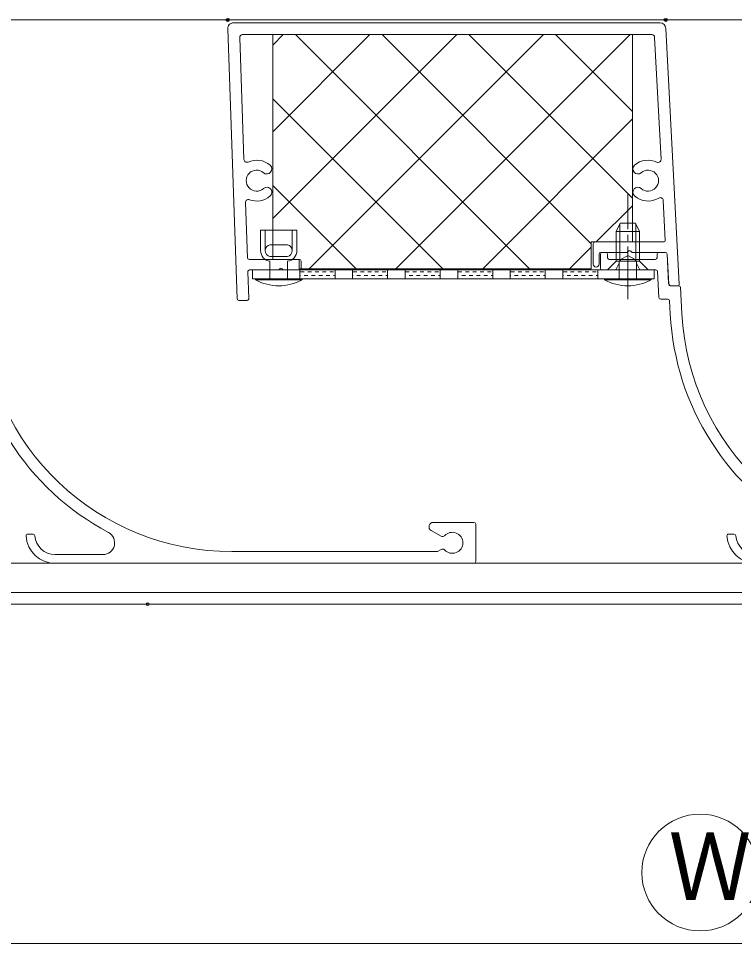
# Model space of a CAD drawing. Units: millimetres on the paper. Extents: x -395 to 395, y -281 to 281.
# Drawn here: x 11.6 to 134.2, y -159.9 to -1.6 of the extents above; entities that cross this region are included whole.
import ezdxf
from ezdxf.enums import TextEntityAlignment as Align

# ---------------------------------------------------------------- set-up
doc = ezdxf.new("R2010")
doc.units = ezdxf.units.MM
doc.header["$PDMODE"] = 32
doc.header["$PDSIZE"] = 0.5
doc.linetypes.add('CHAIN2', pattern=[12, 9, -1, 1, -1])
doc.linetypes.add('DASHED1', pattern=[1.8, 1.2, -0.6])
for name, color, linetype, lineweight in [('0-0_USERZ', 3, 'Continuous', 9), ('0-9__0-7_', 7, 'Continuous', 9), ('0-A_YSS_ZEN', 6, 'Continuous', 9), ('0-C__0-3_', 2, 'Continuous', 9), ('0-F_EXTLINE', 3, 'Continuous', 9), ('1-1_PANEL', 7, 'Continuous', 9), ('1-2_PROCESSING', 4, 'Continuous', 9), ('1-3_HARD', 4, 'Continuous', 9), ('1-5_SHAPE', 7, 'Continuous', 9)]:
    doc.layers.add(name, color=color, linetype=linetype, lineweight=lineweight)
doc.layers.add('0-8_Defpoints', color=7, linetype='Continuous')
doc.styles.add('ＭＳ ゴシック', font='')
doc.styles.get('ＭＳ ゴシック').set_extended_font_data('MS Gothic')

# ---------------------------------------------------------------- blocks, each defined once
blk = doc.blocks.new('リベット-1-1')
at = {"layer": '0-C__0-3_'}
for p, q in [((4, -0.4), (-4, -0.4)), ((-1.5, -3.6), (-1.5, -0.6)), ((1.5, -3.6), (1.5, -0.6)), ((4, -0.6), (4, -0.4)), ((1.5, -4.411), (-1.5, -4.411)), ((-3.1, -8.901), (-3.1, -5.411)), ((-2.3, -8.901), (-2.3, -5.411)), ((2.3, -8.901), (2.3, -5.411)), ((3.1, -8.901), (3.1, -5.411)), ((1.5, -6.411), (-1.5, -6.411)), ((3.1, -8.901), (-3.1, -8.901))]:
    blk.add_line(p, q, dxfattribs=at)
blk.add_lwpolyline([(4, -0.6), (-4, -0.6), (-4, -0.4)], dxfattribs=at)
for centre, radius, start, end in [((0, -7.9), 8.5, 61.92751, 118.07248), ((-1.275, -5.411), 1.825, 97.08188, 180), ((-1.275, -5.411), 1.025, 102.68038, 257.31961), ((1.275, -5.411), 1.825, 0, 82.91812), ((1.275, -5.411), 1.025, 282.68038, 77.31962)]:
    blk.add_arc(centre, radius, start, end, dxfattribs=at)
blk = doc.blocks.new('A$C7DB3093B')
at = {"layer": '1-3_HARD', "color": 1, "linetype": 'CHAIN2'}
blk.add_line((0, -5), (0, 13), dxfattribs=at)
at = {"layer": '1-3_HARD'}
for p, q in [((-1.3, 8), (-2, 6.6)), ((-1.3, 8), (1.3, 8)), ((1.3, 8), (2, 6.6)), ((-1.346, 1.5), (-1.346, 7.909)), ((1.346, 1.5), (1.346, 7.909)), ((2, 1.5), (2, 6.6)), ((-3.5, 0), (-2, 1.5))]:
    blk.add_line(p, q, dxfattribs=at)
for points in [[(-2, 1.5), (-2, 6.6), (2, 6.6)], [(-3.5, 0), (3.5, 0), (2, 1.5), (-2, 1.5)]]:
    blk.add_lwpolyline(points, dxfattribs=at)
at = {"layer": '1-3_HARD', "linetype": 'DASHED1'}
for points in [[(-2.05, 0), (-1.145, 1.856), (0, 2.464)], [(2.05, 0), (1.145, 1.856), (0, 2.464)]]:
    blk.add_lwpolyline(points, dxfattribs=at)
blk = doc.blocks.new('リベット-1-2')
at = {"layer": '0-C__0-3_'}
for p, q in [((4, -0.4), (-4, -0.4)), ((-1.5, -3.51), (-1.5, -0.6)), ((1.5, -3.51), (1.5, -0.6)), ((4, -0.6), (4, -0.4))]:
    blk.add_line(p, q, dxfattribs=at)
blk.add_lwpolyline([(4, -0.6), (-4, -0.6), (-4, -0.4)], dxfattribs=at)
blk.add_arc((0, -7.9), 8.5, 61.9275, 118.0725, dxfattribs=at)
blk = doc.blocks.new('3K-57165')
at = {"layer": '1-5_SHAPE'}
for p, q in [((-98.64, 52.9), (-98.64, 50.5)), ((-97.74, 53.2), (-98.34, 53.2)), ((-97.44, 52.3), (-97.44, 52.9)), ((-88.95, 52.9), (-88.95, 52.3)), ((-87.525, 53.2), (-88.65, 53.2)), ((-86.955, 47.764), (-87.225, 52.916)), ((-89.25, 52), (-97.14, 52)), ((-98.34, 50.2), (-89.168, 50.2)), ((-88.868, 49.916), (-88.635, 45.464)), ((-85.222, 47.48), (-86.656, 47.48)), ((-84.69, 42.75), (-84.923, 47.196)), ((-88.335, 45.18), (-87.105, 45.18)), ((-86.805, 44.896), (-86.687, 42.645)), ((-0.3, 7), (-7.245, 7)), ((0, 0.3), (0, 6.7)), ((-75.788, 5), (-76.69, 5)), ((-7.623, 5.592), (-5.944, 4.622)), ((-6.678, 2), (-41.749, 2)), ((-5.944, 2.378), (-6.528, 2.04)), ((-63.811, 1.5), (-72, 1.5)), ((-72, 0), (-0.3, 0))]:
    blk.add_line(p, q, dxfattribs=at)
for centre, radius, start, end in [((-98.34, 52.9), 0.3, 90, 180), ((-97.74, 52.9), 0.3, 0, 90), ((-97.14, 52.3), 0.3, 180, 270), ((-89.25, 52.3), 0.3, 270, 0), ((-88.65, 52.9), 0.3, 90, 180), ((-87.525, 52.9), 0.3, 3, 90), ((-98.34, 50.5), 0.3, 180, 270), ((-89.168, 49.9), 0.3, 3, 90), ((-86.656, 47.78), 0.3, 183, 270), ((-85.222, 47.18), 0.3, 3, 90), ((-88.335, 45.48), 0.3, 183, 270), ((-87.105, 44.88), 0.3, 3, 90), ((-41.749, 45), 45, 183, 242.0038), ((-41.749, 45), 43, 183, 270), ((-7.245, 6.245), 0.755, 90, 240), ((-0.3, 6.7), 0.3, 0, 90), ((-76.69, 4.7), 0.3, 90, 183.65967), ((-75.788, 4.7), 0.3, 4.52806, 90), ((-63.811, 3.5), 2, 270, 62.0038), ((-4, 3.5), 1.8, 222.55586, 137.44414), ((-72, 5), 5, 183.65967, 270), ((-72, 5), 3.5, 184.52806, 270), ((-5.694, 5.056), 0.5, 240, 317.44414), ((-6.678, 2.3), 0.3, 270, 300), ((-5.694, 1.944), 0.5, 42.55586, 120), ((-0.3, 0.3), 0.3, 270, 0)]:
    blk.add_arc(centre, radius, start, end, dxfattribs=at)
blk = doc.blocks.new('3K-57164')
at = {"layer": '1-5_SHAPE'}
for p, q in [((1.036, 0), (74.051, 0)), ((1.649, -47.21), (0.036, -1.035)), ((75.05, -0.948), (77.343, -44.704)), ((2.089, -2.517), (2.818, -23.388)), ((72.628, -2), (2.589, -2)), ((74.222, -23.364), (73.127, -2.474)), ((3.075, -30.755), (3.405, -40.21)), ((74.946, -37.184), (74.59, -30.384)), ((62.608, -41.3), (62.608, -37.8)), ((62.908, -37.5), (74.646, -37.5)), ((68.301, -39.3), (63.908, -39.3)), ((68.638, -39.088), (68.513, -39.212)), ((69.186, -39.212), (69.062, -39.088)), ((74.972, -39.3), (69.398, -39.3)), ((75.532, -44.546), (75.272, -39.584)), ((3.705, -40.5), (12.308, -40.5)), ((12.608, -40.8), (12.608, -42)), ((63.608, -39.6), (63.608, -41.3)), ((3.489, -42.61), (3.649, -47.19)), ((8.609, -42.3), (3.789, -42.3)), ((8.945, -42.088), (8.821, -42.212)), ((9.494, -42.212), (9.37, -42.088)), ((12.308, -42.3), (9.706, -42.3)), ((77.043, -45.02), (76.031, -45.02)), ((3.349, -47.5), (1.948, -47.5))]:
    blk.add_line(p, q, dxfattribs=at)
for centre, radius, start, end in [((1.036, -1), 1, 90, 182), ((74.051, -1), 1, 3, 90), ((2.589, -2.5), 0.5, 90, 182), ((72.628, -2.5), 0.5, 3, 90), ((3.318, -23.371), 0.5, 182, 294.87158), ((5, -27), 3.5, 48.70857, 114.87158), ((72, -27), 3.5, 64.49471, 131.29143), ((73.722, -23.39), 0.5, 244.49471, 3), ((5, -27), 1.8, 48.70857, 311.29143), ((6.749, -25.009), 0.85, 228.70857, 48.70857), ((70.251, -25.009), 0.85, 131.29143, 311.29143), ((72, -27), 1.8, 228.70857, 131.29143), ((6.749, -28.991), 0.85, 311.29143, 131.29143), ((70.251, -28.991), 0.85, 48.70857, 228.70857), ((5, -27), 3.5, 249.12842, 311.29143), ((72, -27), 3.5, 228.70857, 301.50529), ((74.09, -30.41), 0.5, 3, 121.50529), ((3.575, -30.738), 0.5, 69.12842, 182), ((62.908, -37.8), 0.3, 90, 180), ((74.646, -37.2), 0.3, 270, 3), ((63.908, -39.6), 0.3, 90, 180), ((68.301, -39), 0.3, 270, 315), ((68.85, -39.3), 0.3, 45, 135), ((69.398, -39), 0.3, 225, 270), ((74.972, -39.6), 0.3, 3, 90), ((3.705, -40.2), 0.3, 182, 270), ((12.308, -40.8), 0.3, 0, 90), ((3.789, -42.6), 0.3, 90, 182), ((8.609, -42), 0.3, 270, 315), ((9.158, -42.3), 0.3, 45, 135), ((9.706, -42), 0.3, 225, 270), ((12.308, -42), 0.3, 270, 0), ((63.108, -41.3), 0.5, 180, 0), ((76.031, -44.52), 0.5, 183, 270), ((77.043, -44.72), 0.3, 270, 3), ((1.948, -47.2), 0.3, 182, 270), ((3.349, -47.2), 0.3, 270, 2)]:
    blk.add_arc(centre, radius, start, end, dxfattribs=at)

msp = doc.modelspace()

# ---------------------------------------------------------------- linework, layer by layer
at = {"layer": '0-8_Defpoints'}
for p in [(47.389, -1.803), (122.389, -1.803)]:
    msp.add_point(p, dxfattribs=at)
at = {"layer": '0-9__0-7_'}
msp.add_circle((128.283, -147.741), 10, dxfattribs=at)
at = {"layer": '0-A_YSS_ZEN'}
msp.add_line((307.389, -159.889), (-52.611, -159.889), dxfattribs=at)
at = {"layer": '0-C__0-3_'}
for p, q in [((-72.611, -1.803), (327.389, -1.803)), ((-72.611, -94.803), (307.106, -94.803)), ((-52.611, -99.803), (307.106, -99.803)), ((-72.611, -101.803), (327.389, -101.803))]:
    msp.add_line(p, q, dxfattribs=at)
at = {"layer": '0-C__0-3_', "color": 7}
msp.add_point((33.692, -101.803), dxfattribs=at)
at = {"layer": '0-F_EXTLINE'}
for p, q in [((59.768, -45.524), (59.858, -45.524)), ((59.858, -44.899), (60.483, -44.899)), ((60.483, -45.524), (61.108, -45.524)), ((61.108, -44.899), (61.733, -44.899)), ((61.733, -45.524), (62.358, -45.524)), ((62.358, -44.899), (62.983, -44.899)), ((62.983, -45.524), (63.608, -45.524)), ((63.608, -44.899), (64.233, -44.899)), ((64.233, -45.524), (64.858, -45.524)), ((64.858, -44.899), (65.483, -44.899)), ((65.483, -45.524), (65.768, -45.524)), ((68.768, -45.524), (68.858, -45.524)), ((68.858, -44.899), (69.483, -44.899)), ((69.483, -45.524), (70.108, -45.524)), ((70.108, -44.899), (70.733, -44.899)), ((70.733, -45.524), (71.358, -45.524)), ((71.358, -44.899), (71.983, -44.899)), ((71.983, -45.524), (72.608, -45.524)), ((72.608, -44.899), (73.233, -44.899)), ((73.233, -45.524), (73.858, -45.524)), ((73.858, -44.899), (74.483, -44.899)), ((74.483, -45.524), (74.768, -45.524)), ((77.768, -45.524), (77.858, -45.524)), ((77.858, -44.899), (78.483, -44.899)), ((78.483, -45.524), (79.108, -45.524)), ((79.108, -44.899), (79.733, -44.899)), ((79.733, -45.524), (80.358, -45.524)), ((80.358, -44.899), (80.983, -44.899)), ((80.983, -45.524), (81.608, -45.524)), ((81.608, -44.899), (82.233, -44.899)), ((82.233, -45.524), (82.858, -45.524)), ((82.858, -44.899), (83.483, -44.899)), ((83.483, -45.524), (83.768, -45.524)), ((86.768, -45.524), (86.858, -45.524)), ((86.858, -44.899), (87.483, -44.899)), ((87.483, -45.524), (88.108, -45.524)), ((88.108, -44.899), (88.733, -44.899)), ((88.733, -45.524), (89.358, -45.524)), ((89.358, -44.899), (89.983, -44.899)), ((89.983, -45.524), (90.608, -45.524)), ((90.608, -44.899), (91.233, -44.899)), ((91.233, -45.524), (91.858, -45.524)), ((91.858, -44.899), (92.483, -44.899)), ((92.483, -45.524), (92.768, -45.524)), ((95.768, -45.524), (95.858, -45.524)), ((95.858, -44.899), (96.483, -44.899)), ((96.483, -45.524), (97.108, -45.524)), ((97.108, -44.899), (97.733, -44.899)), ((97.733, -45.524), (98.358, -45.524)), ((98.358, -44.899), (98.983, -44.899)), ((98.983, -45.524), (99.608, -45.524)), ((99.608, -44.899), (100.233, -44.899)), ((100.233, -45.524), (100.858, -45.524)), ((100.858, -44.899), (101.483, -44.899)), ((101.483, -45.524), (101.768, -45.524)), ((104.768, -45.524), (104.858, -45.524)), ((104.858, -44.899), (105.483, -44.899)), ((105.483, -45.524), (106.108, -45.524)), ((106.108, -44.899), (106.733, -44.899)), ((106.733, -45.524), (107.358, -45.524)), ((107.358, -44.899), (107.983, -44.899)), ((107.983, -45.524), (108.608, -45.524)), ((108.608, -44.899), (109.233, -44.899)), ((109.233, -45.524), (109.858, -45.524)), ((109.858, -44.899), (110.483, -44.899)), ((110.483, -45.524), (110.768, -45.524))]:
    msp.add_line(p, q, dxfattribs=at)
for points in [[(59.768, -46.103), (65.768, -46.103), (65.768, -44.603), (59.768, -44.603)], [(68.768, -46.103), (74.768, -46.103), (74.768, -44.603), (68.768, -44.603)], [(77.768, -46.103), (83.768, -46.103), (83.768, -44.603), (77.768, -44.603)], [(86.768, -46.103), (92.768, -46.103), (92.768, -44.603), (86.768, -44.603)], [(95.768, -46.103), (101.768, -46.103), (101.768, -44.603), (95.768, -44.603)], [(104.768, -46.103), (110.768, -46.103), (110.768, -44.603), (104.768, -44.603)]]:
    msp.add_lwpolyline(points, close=True, dxfattribs=at)
at = {"layer": '1-1_PANEL'}
msp.add_lwpolyline([(51.631, -44.603), (120.398, -44.603), (120.398, -46.103), (51.631, -46.103)], close=True, dxfattribs=at)
at = {"layer": '1-2_PROCESSING'}
for points in [[(59.768, -46.103), (65.768, -46.103), (65.768, -44.603), (59.768, -44.603)], [(68.768, -46.103), (74.768, -46.103), (74.768, -44.603), (68.768, -44.603)], [(77.768, -46.103), (83.768, -46.103), (83.768, -44.603), (77.768, -44.603)], [(86.768, -46.103), (92.768, -46.103), (92.768, -44.603), (86.768, -44.603)], [(95.768, -46.103), (101.768, -46.103), (101.768, -44.603), (95.768, -44.603)], [(104.768, -46.103), (110.768, -46.103), (110.768, -44.603), (104.768, -44.603)]]:
    msp.add_lwpolyline(points, close=True, dxfattribs=at)
at = {"layer": '1-3_HARD'}
for p, q in [((55.107, -6.098), (56.902, -4.303)), ((55.107, -20.947), (71.751, -4.303)), ((55.107, -35.797), (86.601, -4.303)), ((99.076, -44.403), (58.976, -4.303)), ((61.35, -44.403), (101.45, -4.303)), ((109.631, -40.109), (73.826, -4.303)), ((76.199, -44.403), (116.299, -4.303)), ((116.698, -32.327), (88.675, -4.303)), ((116.698, -17.478), (103.524, -4.303)), ((84.227, -44.403), (55.107, -15.284)), ((91.048, -44.403), (116.698, -18.753)), ((69.378, -44.403), (55.107, -30.133)), ((110.497, -39.803), (116.698, -33.603)), ((105.897, -44.403), (109.631, -40.67))]:
    msp.add_line(p, q, dxfattribs=at)
msp.add_lwpolyline([(55.107, -42.803), (55.107, -4.303), (116.698, -4.303), (116.698, -39.803), (109.631, -39.803), (109.631, -44.403), (59.631, -44.403), (59.631, -42.803)], close=True, dxfattribs=at)
msp.add_lwpolyline([(55.107, -42.803), (55.107, -4.303), (116.698, -4.303), (116.698, -39.803), (109.631, -39.803), (109.631, -44.403), (59.631, -44.403), (59.631, -42.803)], close=True, dxfattribs=at)

# ---------------------------------------------------------------- block references
at = {"layer": '0-0_USERZ'}
for name, p in [('3K-57164', (47.353, -2.303)), ('3K-57165', (89.853, -94.803)), ('3K-57165', (209.853, -94.803))]:
    msp.add_blockref(name, p, dxfattribs=at)
at = {"layer": '0-F_EXTLINE', "xscale": -1, "rotation": 180}
for name, p in [('リベット-1-1', (56.131, -46.703)), ('リベット-1-2', (115.898, -46.703))]:
    msp.add_blockref(name, p, dxfattribs=at)
at = {"layer": '1-3_HARD'}
msp.add_blockref('A$C7DB3093B', (115.898, -44.603), dxfattribs=at)

# ---------------------------------------------------------------- texts
at = {"layer": '0-9__0-7_', "style": 'ＭＳ ゴシック', "width": 0.9}
msp.add_text('Ｗ', height=11.55, dxfattribs=at).set_placement((122.875, -155.914), align=Align.BOTTOM_LEFT)

doc.saveas('drawing.dxf')
